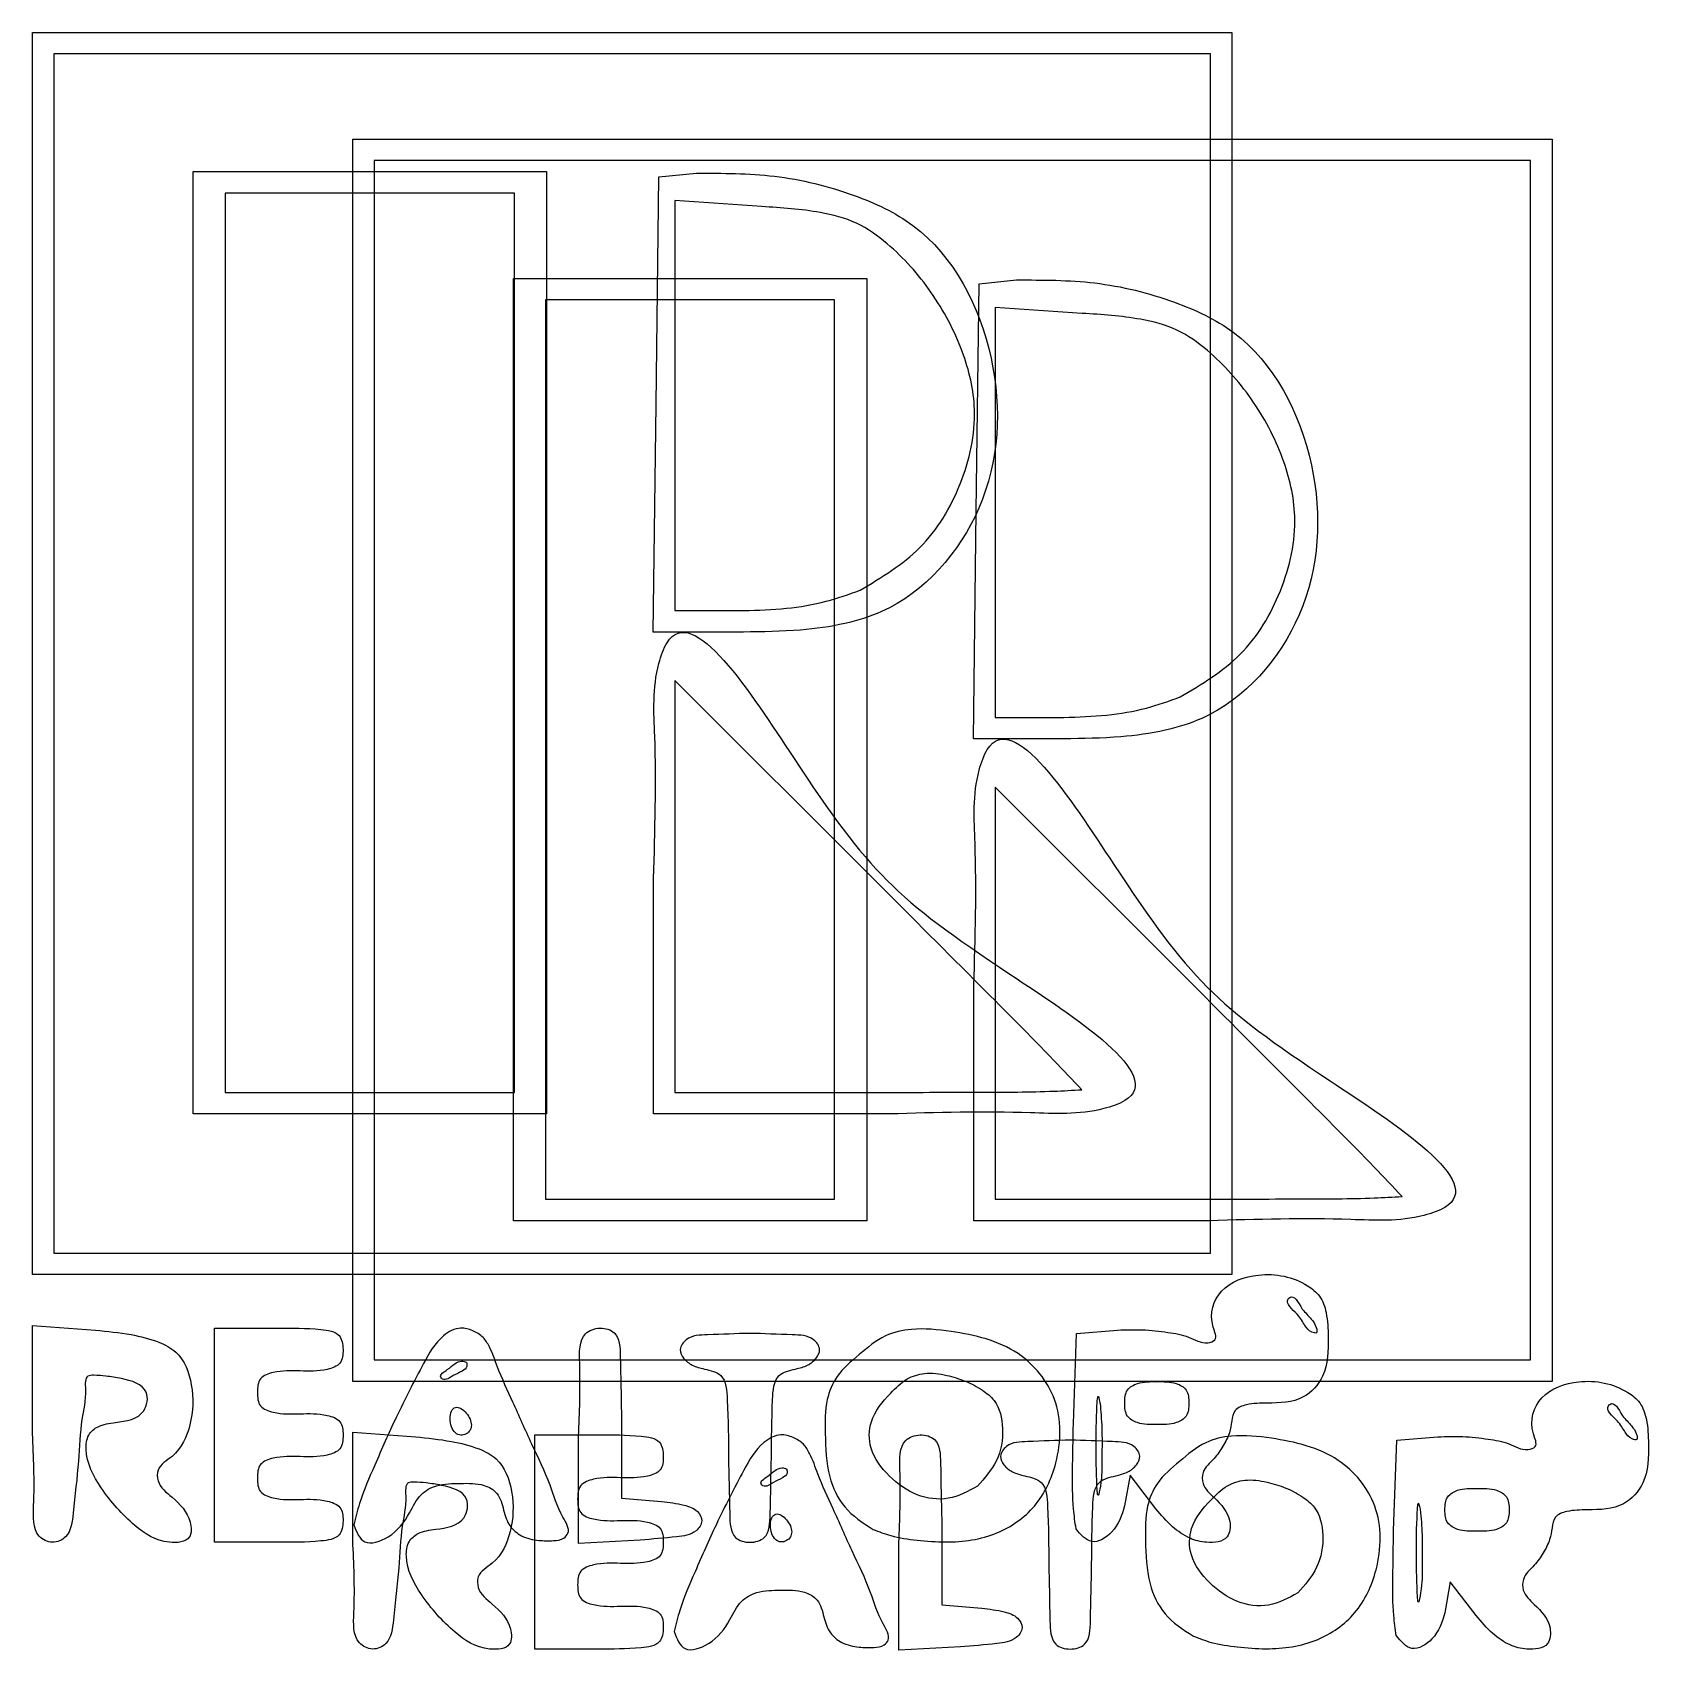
# Model space of a CAD drawing. Extents: x 0.12 to 3.45, y 0.56 to 2.39.
# Drawn here: x 2.902 to 3.405, y 1.881 to 2.385 of the extents above; entities that cross this region are included whole.
import ezdxf

# ---------------------------------------------------------------- set-up
doc = ezdxf.new("R2010")
doc.units = 0
doc.layers.get('0').update_dxf_attribs({"linetype": 'CONTINUOUS'})

msp = doc.modelspace()

# ---------------------------------------------------------------- linework, layer by layer
at = {"color": 7}
for p, q in [((2.901548, 2.19208), (2.901548, 2.385414)), ((2.901548, 2.385414), (3.088214, 2.385414)), ((3.088214, 2.385414), (3.274881, 2.385414)), ((3.274881, 2.385414), (3.274881, 2.19208)), ((3.088214, 2.378747), (2.908214, 2.378747)), ((2.908214, 2.378747), (2.908214, 2.19208)), ((3.268214, 2.378747), (3.088214, 2.378747)), ((3.268214, 2.19208), (3.268214, 2.378747)), ((3.001249, 2.158847), (3.001249, 2.35218)), ((3.001249, 2.35218), (3.187916, 2.35218)), ((3.187916, 2.35218), (3.374583, 2.35218)), ((3.374583, 2.35218), (3.374583, 2.158847)), ((3.187916, 2.345514), (3.007916, 2.345514)), ((3.007916, 2.345514), (3.007916, 2.158847)), ((3.367916, 2.345514), (3.187916, 2.345514)), ((3.367916, 2.158847), (3.367916, 2.345514)), ((2.951548, 2.195414), (2.951548, 2.34208)), ((2.951548, 2.34208), (3.006548, 2.34208)), ((3.006548, 2.34208), (3.061548, 2.34208)), ((3.061548, 2.34208), (3.061548, 2.195414)), ((3.095648, 2.26958), (3.096548, 2.340414)), ((3.096548, 2.340414), (3.108215, 2.341575)), ((3.006548, 2.335414), (2.961548, 2.335414)), ((2.961548, 2.335414), (2.961548, 2.195414)), ((3.051548, 2.335414), (3.006548, 2.335414)), ((3.051548, 2.195414), (3.051548, 2.335414)), ((3.128576, 2.33118), (3.101548, 2.333033)), ((3.101548, 2.333033), (3.101548, 2.269223)), ((3.051249, 2.16218), (3.051249, 2.308847)), ((3.051249, 2.308847), (3.106249, 2.308847)), ((3.106249, 2.308847), (3.161249, 2.308847)), ((3.161249, 2.308847), (3.161249, 2.16218)), ((3.19535, 2.236347), (3.19625, 2.30718)), ((3.19625, 2.30718), (3.207916, 2.308342)), ((3.106249, 2.30218), (3.061249, 2.30218)), ((3.061249, 2.30218), (3.061249, 2.16218)), ((3.151249, 2.30218), (3.106249, 2.30218)), ((3.151249, 2.16218), (3.151249, 2.30218)), ((3.228277, 2.297947), (3.201249, 2.2998)), ((3.201249, 2.2998), (3.201249, 2.23599)), ((3.094748, 2.198747), (3.095648, 2.26958)), ((3.095648, 2.26958), (3.095648, 2.26958)), ((3.101548, 2.269223), (3.101548, 2.205414)), ((3.19445, 2.165514), (3.19535, 2.236347)), ((3.19535, 2.236347), (3.19535, 2.236347)), ((3.201249, 2.23599), (3.201249, 2.17218)), ((3.159157, 2.21177), (3.159157, 2.21177)), ((3.101548, 2.205414), (3.122938, 2.205414)), ((3.122872, 2.198747), (3.094748, 2.198747)), ((2.951548, 2.048747), (2.951548, 2.195414)), ((2.951548, 2.195414), (2.951548, 2.195414)), ((2.961548, 2.195414), (2.961548, 2.055414)), ((3.051548, 2.055414), (3.051548, 2.195414)), ((3.051548, 2.195414), (3.051548, 2.195414)), ((3.061548, 2.195414), (3.061548, 2.048747)), ((2.901548, 1.998747), (2.901548, 2.19208)), ((2.901548, 2.19208), (2.901548, 2.19208)), ((2.908214, 2.19208), (2.908214, 2.005414)), ((3.268214, 2.005414), (3.268214, 2.19208)), ((3.268214, 2.19208), (3.268214, 2.19208)), ((3.274881, 2.19208), (3.274881, 1.998747)), ((3.164881, 2.120414), (3.101548, 2.183681)), ((3.101548, 2.183681), (3.101548, 2.119547)), ((3.258858, 2.178537), (3.258858, 2.178537)), ((3.201249, 2.17218), (3.22264, 2.17218)), ((3.222573, 2.165514), (3.19445, 2.165514)), ((3.001249, 1.965514), (3.001249, 2.158847)), ((3.001249, 2.158847), (3.001249, 2.158847)), ((3.007916, 2.158847), (3.007916, 1.97218)), ((3.051249, 2.015514), (3.051249, 2.16218)), ((3.051249, 2.16218), (3.051249, 2.16218)), ((3.061249, 2.16218), (3.061249, 2.02218)), ((3.151249, 2.02218), (3.151249, 2.16218)), ((3.151249, 2.16218), (3.151249, 2.16218)), ((3.161249, 2.16218), (3.161249, 2.015514)), ((3.367916, 1.97218), (3.367916, 2.158847)), ((3.367916, 2.158847), (3.367916, 2.158847)), ((3.374583, 2.158847), (3.374583, 1.965514)), ((3.264583, 2.08718), (3.201249, 2.150448)), ((3.201249, 2.150448), (3.201249, 2.086314)), ((3.094881, 2.048747), (3.094881, 2.12208)), ((3.094881, 2.12208), (3.094881, 2.12208)), ((3.101548, 2.119547), (3.101548, 2.055414)), ((3.194583, 2.015514), (3.194583, 2.088847)), ((3.194583, 2.088847), (3.194583, 2.088847)), ((3.201249, 2.086314), (3.201249, 2.02218)), ((2.961548, 2.055414), (3.006548, 2.055414)), ((3.006548, 2.055414), (3.051548, 2.055414)), ((3.101548, 2.055414), (3.164881, 2.055414)), ((3.228214, 2.05628), (3.228214, 2.05628)), ((3.006548, 2.048747), (2.951548, 2.048747)), ((3.061548, 2.048747), (3.006548, 2.048747)), ((3.168214, 2.048747), (3.094881, 2.048747)), ((3.061249, 2.02218), (3.106249, 2.02218)), ((3.106249, 2.02218), (3.151249, 2.02218)), ((3.201249, 2.02218), (3.264583, 2.02218)), ((3.327916, 2.023047), (3.327916, 2.023047)), ((3.106249, 2.015514), (3.051249, 2.015514)), ((3.161249, 2.015514), (3.106249, 2.015514)), ((3.267916, 2.015514), (3.194583, 2.015514)), ((2.908214, 2.005414), (3.088214, 2.005414)), ((3.088214, 2.005414), (3.268214, 2.005414)), ((3.088214, 1.998747), (2.901548, 1.998747)), ((3.274881, 1.998747), (3.088214, 1.998747)), ((3.29681, 1.987993), (3.29681, 1.987993)), ((2.901548, 1.949148), (2.901548, 1.982882)), ((2.901548, 1.982882), (2.921135, 1.981465)), ((2.958215, 1.948747), (2.958215, 1.98208)), ((2.958215, 1.98208), (2.978215, 1.98208)), ((3.226547, 1.980414), (3.239353, 1.981467)), ((3.22557, 1.952359), (3.226547, 1.980414)), ((3.007916, 1.97218), (3.187916, 1.97218)), ((3.036636, 1.971437), (3.036636, 1.971437)), ((3.187916, 1.97218), (3.367916, 1.97218)), ((3.187916, 1.965514), (3.001249, 1.965514)), ((3.374583, 1.965514), (3.187916, 1.965514)), ((3.233976, 1.957914), (3.233976, 1.957914)), ((3.261548, 1.958747), (3.261548, 1.958747)), ((3.038214, 1.951884), (3.038214, 1.951884)), ((3.084881, 1.955615), (3.084881, 1.929149)), ((3.396512, 1.95476), (3.396512, 1.95476)), ((2.901548, 1.949149), (2.901548, 1.949148)), ((2.958215, 1.915414), (2.958215, 1.948747)), ((2.958215, 1.948747), (2.958215, 1.948747)), ((3.001249, 1.915914), (3.001249, 1.949648)), ((3.001249, 1.949648), (3.020837, 1.948231)), ((3.057916, 1.915514), (3.057916, 1.948847)), ((3.057916, 1.948847), (3.077916, 1.948847)), ((3.071548, 1.94858), (3.071548, 1.948581)), ((3.071548, 1.915081), (3.071548, 1.94858)), ((3.325272, 1.919126), (3.326249, 1.94718)), ((3.326249, 1.94718), (3.339055, 1.948233)), ((3.118214, 1.941848), (3.118214, 1.941848)), ((3.136338, 1.938203), (3.136338, 1.938203)), ((3.243214, 1.936318), (3.241522, 1.92674)), ((3.251213, 1.925866), (3.243214, 1.936318)), ((3.195728, 1.932914), (3.195728, 1.932914)), ((3.084881, 1.929149), (3.097381, 1.928115)), ((3.361249, 1.925514), (3.361249, 1.925514)), ((3.001548, 1.920885), (3.001548, 1.920885)), ((3.184583, 1.922381), (3.184583, 1.895916)), ((3.333678, 1.92468), (3.333678, 1.92468)), ((2.978215, 1.915414), (2.958215, 1.915414)), ((3.001249, 1.915914), (3.001249, 1.915914)), ((3.057916, 1.88218), (3.057916, 1.915514)), ((3.057916, 1.915514), (3.057916, 1.915514)), ((3.090714, 1.916081), (3.071548, 1.915081)), ((3.137916, 1.91865), (3.137916, 1.91865)), ((3.163214, 1.91944), (3.163214, 1.91944)), ((3.171249, 1.881847), (3.171249, 1.915347)), ((3.171249, 1.915347), (3.171249, 1.915347)), ((3.226394, 1.919613), (3.226394, 1.919613)), ((3.217916, 1.908615), (3.217916, 1.908615)), ((3.342916, 1.903084), (3.341224, 1.893506)), ((3.350915, 1.892632), (3.342916, 1.903084)), ((3.184583, 1.895916), (3.197083, 1.894881)), ((3.29543, 1.89968), (3.29543, 1.89968)), ((3.101249, 1.887652), (3.101249, 1.887652)), ((3.262916, 1.886206), (3.262916, 1.886206)), ((3.326095, 1.886379), (3.326095, 1.886379)), ((3.077916, 1.88218), (3.057916, 1.88218)), ((3.190416, 1.882847), (3.171249, 1.881847))]:
    msp.add_line(p, q, dxfattribs=at)
for points, knots in [([(3.108215, 2.341575), (3.11635, 2.341584), (3.133026, 2.341603), (3.155959, 2.335924), (3.184943, 2.322536), (3.204293, 2.284843), (3.20162, 2.236596), (3.176379, 2.207797), (3.15386, 2.200937), (3.139386, 2.19895), (3.128801, 2.19882), (3.122872, 2.198747)], [0, 0, 0, 0, 0.024319, 0.049851, 0.070401, 0.11834, 0.165141, 0.20939, 0.221352, 0.235307, 0.253084, 0.253084, 0.253084, 0.253084]), ([(3.159157, 2.21177), (3.165799, 2.215736), (3.179238, 2.22376), (3.191517, 2.244465), (3.196445, 2.266345), (3.191468, 2.287185), (3.18201, 2.304842), (3.170244, 2.318089), (3.158293, 2.326695), (3.144662, 2.330173), (3.134662, 2.330799), (3.128576, 2.33118)], [0, 0, 0, 0, 0.022881, 0.046294, 0.069954, 0.088321, 0.109243, 0.12955, 0.141027, 0.152798, 0.171099, 0.171099, 0.171099, 0.171099]), ([(3.207916, 2.308342), (3.216051, 2.308351), (3.232727, 2.30837), (3.255661, 2.302691), (3.284645, 2.289303), (3.303994, 2.25161), (3.301321, 2.203363), (3.276081, 2.174564), (3.253561, 2.167703), (3.239087, 2.165716), (3.228503, 2.165587), (3.222573, 2.165514)], [0, 0, 0, 0, 0.024319, 0.049851, 0.070401, 0.11834, 0.165141, 0.20939, 0.221352, 0.235307, 0.253084, 0.253084, 0.253084, 0.253084]), ([(3.258858, 2.178537), (3.265501, 2.182503), (3.27894, 2.190527), (3.291218, 2.211232), (3.296146, 2.233112), (3.291169, 2.253951), (3.281711, 2.271608), (3.269946, 2.284855), (3.257995, 2.293462), (3.244364, 2.29694), (3.234363, 2.297566), (3.228277, 2.297947)], [0, 0, 0, 0, 0.022881, 0.046294, 0.069954, 0.088321, 0.109243, 0.12955, 0.141027, 0.152798, 0.171099, 0.171099, 0.171099, 0.171099]), ([(3.094881, 2.12208), (3.095319, 2.136896), (3.095983, 2.15933), (3.094318, 2.183504), (3.104722, 2.212091), (3.157755, 2.128171), (3.174326, 2.11175), (3.258322, 2.058282), (3.229463, 2.048253), (3.20537, 2.049792), (3.182959, 2.049162), (3.168214, 2.048747)], [0, 0, 0, 0, 0.044224, 0.066965, 0.073853, 0.127017, 0.222337, 0.275502, 0.282488, 0.305351, 0.349329, 0.349329, 0.349329, 0.349329]), ([(3.122938, 2.205414), (3.127393, 2.205564), (3.136013, 2.205854), (3.148247, 2.20786), (3.155665, 2.210518), (3.159157, 2.21177)], [0, 0, 0, 0, 0.01337, 0.025867, 0.036976, 0.036976, 0.036976, 0.036976]), ([(3.22264, 2.17218), (3.227095, 2.17233), (3.235714, 2.172621), (3.247948, 2.174626), (3.255367, 2.177285), (3.258858, 2.178537)], [0, 0, 0, 0, 0.01337, 0.025867, 0.036976, 0.036976, 0.036976, 0.036976]), ([(3.194583, 2.088847), (3.195021, 2.103663), (3.195684, 2.126097), (3.194019, 2.150271), (3.204424, 2.178858), (3.257456, 2.094938), (3.274027, 2.078517), (3.358023, 2.025049), (3.329165, 2.01502), (3.305071, 2.016559), (3.282661, 2.015929), (3.267916, 2.015514)], [0, 0, 0, 0, 0.044224, 0.066965, 0.073853, 0.127017, 0.222337, 0.275502, 0.282488, 0.305351, 0.349329, 0.349329, 0.349329, 0.349329]), ([(3.228214, 2.05628), (3.225329, 2.059323), (3.215016, 2.070198), (3.193757, 2.091434), (3.17551, 2.109747), (3.164881, 2.120414)], [0, 0, 0, 0, 0.01258, 0.044962, 0.090137, 0.090137, 0.090137, 0.090137]), ([(3.327916, 2.023047), (3.325031, 2.026089), (3.314718, 2.036965), (3.293458, 2.058201), (3.275211, 2.076514), (3.264583, 2.08718)], [0, 0, 0, 0, 0.01258, 0.044961, 0.090137, 0.090137, 0.090137, 0.090137]), ([(3.164881, 2.055414), (3.175514, 2.055464), (3.193731, 2.055551), (3.214855, 2.055539), (3.225322, 2.05612), (3.228214, 2.05628)], [0, 0, 0, 0, 0.031901, 0.054657, 0.063347, 0.063347, 0.063347, 0.063347]), ([(3.264583, 2.02218), (3.275215, 2.022231), (3.293432, 2.022318), (3.314557, 2.022306), (3.325023, 2.022886), (3.327916, 2.023047)], [0, 0, 0, 0, 0.031901, 0.054657, 0.063347, 0.063347, 0.063347, 0.063347]), ([(3.239353, 1.981467), (3.241932, 1.98156), (3.247174, 1.981748), (3.25456, 1.980887), (3.261481, 1.979761), (3.265869, 1.976875), (3.27076, 1.978408), (3.267346, 1.985362), (3.270571, 1.995198), (3.284256, 2.000082), (3.295638, 1.99772), (3.302698, 1.992194), (3.304696, 1.98621), (3.304977, 1.977806), (3.304852, 1.96779), (3.296958, 1.958905), (3.287386, 1.958749), (3.280392, 1.958705), (3.2755, 1.956991), (3.27485, 1.953013), (3.274256, 1.949205), (3.272192, 1.945243), (3.269409, 1.941177), (3.265579, 1.938092), (3.265625, 1.932746), (3.270274, 1.928589), (3.274841, 1.923752), (3.274175, 1.91568), (3.267218, 1.91503), (3.261435, 1.916502), (3.25592, 1.920326), (3.252864, 1.923924), (3.251213, 1.925866)], [0, 0, 0, 0, 0.007725, 0.015706, 0.022316, 0.028545, 0.030888, 0.034893, 0.046358, 0.058901, 0.074499, 0.079442, 0.085, 0.092624, 0.104938, 0.113741, 0.125169, 0.131624, 0.135554, 0.13898, 0.142699, 0.147335, 0.15207, 0.157661, 0.161011, 0.166602, 0.175477, 0.180335, 0.186959, 0.192275, 0.198796, 0.206451, 0.206451, 0.206451, 0.206451]), ([(3.29681, 1.987993), (3.295541, 1.990283), (3.294127, 1.992835), (3.291174, 1.989902), (3.295576, 1.98664), (3.297348, 1.983234), (3.299015, 1.980985), (3.301649, 1.980228), (3.301133, 1.983051), (3.299464, 1.985111), (3.297781, 1.986939), (3.29681, 1.987993)], [0, 0, 0, 0, 0.005302, 0.005909, 0.011395, 0.015649, 0.018637, 0.02006, 0.021651, 0.024731, 0.028925, 0.028925, 0.028925, 0.028925]), ([(2.921135, 1.981465), (2.924851, 1.981088), (2.931537, 1.980408), (2.940015, 1.978316), (2.948128, 1.974233), (2.951874, 1.963988), (2.951396, 1.952291), (2.947139, 1.942747), (2.940182, 1.939174), (2.940359, 1.933118), (2.945899, 1.928854), (2.950856, 1.9239), (2.951261, 1.915587), (2.941431, 1.9147), (2.932141, 1.92104), (2.923022, 1.931159), (2.91768, 1.941347), (2.918468, 1.948845), (2.922322, 1.9521), (2.928533, 1.95279), (2.936618, 1.954033), (2.938242, 1.964056), (2.930313, 1.966306), (2.924735, 1.967114), (2.921392, 1.96744), (2.917722, 1.96733), (2.918396, 1.960515), (2.916452, 1.95292), (2.91594, 1.939341), (2.914478, 1.927794), (2.913468, 1.917335), (2.907689, 1.914657), (2.901382, 1.917957), (2.90237, 1.931809), (2.901886, 1.94201), (2.901548, 1.949149)], [0, 0, 0, 0, 0.01118, 0.020121, 0.026226, 0.037538, 0.049946, 0.061261, 0.067361, 0.070681, 0.07744, 0.08701, 0.091707, 0.098096, 0.110053, 0.125747, 0.138638, 0.143129, 0.14702, 0.152586, 0.162142, 0.167934, 0.176769, 0.181674, 0.185418, 0.187256, 0.191333, 0.200868, 0.213815, 0.230134, 0.237859, 0.242306, 0.246841, 0.256432, 0.278797, 0.278797, 0.278797, 0.278797]), ([(2.978215, 1.98208), (2.982378, 1.982101), (2.988446, 1.98213), (2.997518, 1.980925), (2.998443, 1.975487), (2.997887, 1.970668), (2.991823, 1.968542), (2.984878, 1.968747), (2.97795, 1.968951), (2.971858, 1.966828), (2.971395, 1.96208), (2.971858, 1.957333), (2.977949, 1.95521), (2.984881, 1.955414), (2.991813, 1.955618), (2.997905, 1.953494), (2.998368, 1.948747), (2.997905, 1.944), (2.991813, 1.941876), (2.984881, 1.94208), (2.977949, 1.942284), (2.971858, 1.940161), (2.971395, 1.935414), (2.971858, 1.930666), (2.97795, 1.928543), (2.984878, 1.928747), (2.991823, 1.928952), (2.997887, 1.926826), (2.998443, 1.922007), (2.997518, 1.916569), (2.988446, 1.915364), (2.982378, 1.915393), (2.978215, 1.915414)], [0, 0, 0, 0, 0.013093, 0.019079, 0.023612, 0.027925, 0.032342, 0.040751, 0.049161, 0.053578, 0.05789, 0.062202, 0.066619, 0.075028, 0.083438, 0.087855, 0.092167, 0.096479, 0.100896, 0.109306, 0.117715, 0.122132, 0.126444, 0.130757, 0.135174, 0.143583, 0.151993, 0.156409, 0.160722, 0.165255, 0.171241, 0.184334, 0.184334, 0.184334, 0.184334]), ([(3.001548, 1.920885), (3.002109, 1.92309), (3.003732, 1.929459), (3.008534, 1.940459), (3.014956, 1.955137), (3.021911, 1.968624), (3.02766, 1.979114), (3.03414, 1.982665), (3.038673, 1.981449), (3.041956, 1.979473), (3.044418, 1.975318), (3.046767, 1.968322), (3.051491, 1.958312), (3.056803, 1.946105), (3.062702, 1.934119), (3.065169, 1.92513), (3.069255, 1.919131), (3.066715, 1.916156), (3.063277, 1.915858), (3.058851, 1.915889), (3.053883, 1.916932), (3.049685, 1.920436), (3.048095, 1.925454), (3.046924, 1.930843), (3.041301, 1.933924), (3.03475, 1.933695), (3.027876, 1.93374), (3.021764, 1.930398), (3.018566, 1.923408), (3.013967, 1.917106), (3.004365, 1.913718), (3.002434, 1.91863), (3.001548, 1.920885)], [0, 0, 0, 0, 0.006818, 0.019695, 0.035901, 0.054851, 0.065431, 0.071271, 0.075119, 0.078954, 0.082487, 0.089275, 0.101152, 0.11555, 0.129513, 0.140257, 0.145481, 0.147423, 0.150764, 0.155316, 0.160915, 0.165576, 0.170894, 0.176521, 0.181221, 0.188589, 0.196054, 0.201601, 0.208322, 0.218318, 0.225766, 0.232091, 0.232091, 0.232091, 0.232091]), ([(3.071548, 1.948581), (3.071835, 1.955702), (3.072241, 1.965774), (3.071521, 1.980178), (3.078135, 1.982649), (3.084348, 1.980788), (3.084598, 1.969188), (3.084765, 1.961201), (3.084881, 1.955615)], [0, 0, 0, 0, 0.022589, 0.031948, 0.036766, 0.041446, 0.049031, 0.066671, 0.066671, 0.066671, 0.066671]), ([(3.163214, 1.91944), (3.160008, 1.921509), (3.153824, 1.925499), (3.148664, 1.936685), (3.148318, 1.948279), (3.148132, 1.959027), (3.151857, 1.96799), (3.159035, 1.973856), (3.166196, 1.980104), (3.176528, 1.982337), (3.190644, 1.980889), (3.208378, 1.976854), (3.222111, 1.960123), (3.221672, 1.941337), (3.21461, 1.926063), (3.201634, 1.916933), (3.188224, 1.915085), (3.177147, 1.915985), (3.169454, 1.917029), (3.165047, 1.918732), (3.163214, 1.91944)], [0, 0, 0, 0, 0.011242, 0.021678, 0.035276, 0.04591, 0.053638, 0.063363, 0.073351, 0.081686, 0.094087, 0.116, 0.134203, 0.15399, 0.168978, 0.183315, 0.199489, 0.208473, 0.216732, 0.22261, 0.22261, 0.22261, 0.22261]), ([(3.118214, 1.941848), (3.118176, 1.947535), (3.11812, 1.955679), (3.117407, 1.967803), (3.111118, 1.969235), (3.106998, 1.970261), (3.104198, 1.972385), (3.102604, 1.97566), (3.105644, 1.979885), (3.114026, 1.979972), (3.124881, 1.980705), (3.135736, 1.979972), (3.144119, 1.979886), (3.147158, 1.97566), (3.145565, 1.972385), (3.142764, 1.970261), (3.138644, 1.969235), (3.132356, 1.967803), (3.131635, 1.95568), (3.131617, 1.941952), (3.131269, 1.928317), (3.131, 1.91667), (3.124881, 1.914934), (3.118764, 1.91667), (3.118486, 1.928316), (3.118326, 1.93628), (3.118214, 1.941848)], [0, 0, 0, 0, 0.017967, 0.02573, 0.031208, 0.035179, 0.038644, 0.0415, 0.045052, 0.051873, 0.065069, 0.078265, 0.085086, 0.088638, 0.091494, 0.094959, 0.09893, 0.104408, 0.112171, 0.130138, 0.147757, 0.155334, 0.160014, 0.164694, 0.172272, 0.18989, 0.18989, 0.18989, 0.18989]), ([(3.036636, 1.971437), (3.036138, 1.971621), (3.0349, 1.97208), (3.032619, 1.970908), (3.031021, 1.969213), (3.027863, 1.967437), (3.029951, 1.965432), (3.032524, 1.967535), (3.03491, 1.968351), (3.03702, 1.96984), (3.036741, 1.971001), (3.036636, 1.971437)], [0, 0, 0, 0, 0.001549, 0.003847, 0.006807, 0.009908, 0.010712, 0.014196, 0.017287, 0.019384, 0.020642, 0.020642, 0.020642, 0.020642]), ([(3.195728, 1.932914), (3.197956, 1.935424), (3.202473, 1.940516), (3.204201, 1.95043), (3.202317, 1.958843), (3.197014, 1.963111), (3.192016, 1.965733), (3.185926, 1.96759), (3.179646, 1.968481), (3.173211, 1.966467), (3.167716, 1.960937), (3.16191, 1.954165), (3.161787, 1.943623), (3.168054, 1.93566), (3.176342, 1.929533), (3.186949, 1.928073), (3.192789, 1.931293), (3.195728, 1.932914)], [0, 0, 0, 0, 0.009886, 0.020051, 0.029138, 0.033951, 0.039938, 0.046044, 0.052999, 0.058634, 0.065492, 0.076163, 0.084364, 0.094785, 0.105198, 0.114923, 0.12478, 0.12478, 0.12478, 0.12478]), ([(3.339055, 1.948233), (3.341633, 1.948326), (3.346875, 1.948515), (3.354261, 1.947653), (3.361183, 1.946527), (3.36557, 1.943641), (3.370462, 1.945174), (3.367047, 1.952128), (3.370273, 1.961964), (3.383958, 1.966848), (3.39534, 1.964486), (3.402399, 1.95896), (3.404398, 1.952977), (3.404678, 1.944572), (3.404554, 1.934556), (3.39666, 1.925671), (3.387088, 1.925515), (3.380094, 1.925471), (3.375201, 1.923757), (3.374551, 1.919779), (3.373957, 1.915971), (3.371894, 1.912009), (3.36911, 1.907943), (3.365281, 1.904858), (3.365327, 1.899512), (3.369975, 1.895355), (3.374543, 1.890518), (3.373876, 1.882446), (3.366919, 1.881796), (3.361136, 1.883268), (3.355621, 1.887092), (3.352565, 1.89069), (3.350915, 1.892632)], [0, 0, 0, 0, 0.007725, 0.015706, 0.022316, 0.028545, 0.030888, 0.034893, 0.046358, 0.058901, 0.074499, 0.079442, 0.085, 0.092624, 0.104938, 0.113741, 0.125169, 0.131624, 0.135554, 0.13898, 0.142699, 0.147335, 0.15207, 0.157661, 0.161011, 0.166602, 0.175477, 0.180335, 0.186959, 0.192275, 0.198796, 0.206451, 0.206451, 0.206451, 0.206451]), ([(3.233976, 1.957914), (3.233735, 1.95927), (3.233124, 1.962704), (3.232646, 1.952261), (3.232675, 1.945392), (3.232672, 1.938629), (3.233091, 1.92805), (3.234525, 1.935544), (3.234391, 1.940849), (3.234608, 1.94968), (3.234179, 1.955274), (3.233976, 1.957914)], [0, 0, 0, 0, 0.002945, 0.00746, 0.018341, 0.029222, 0.033738, 0.036683, 0.044706, 0.053688, 0.061711, 0.061711, 0.061711, 0.061711]), ([(3.261548, 1.958747), (3.261484, 1.960218), (3.261363, 1.963011), (3.256839, 1.965543), (3.251552, 1.965334), (3.246245, 1.965543), (3.241759, 1.963011), (3.241437, 1.958747), (3.241759, 1.954483), (3.246245, 1.951951), (3.251552, 1.952161), (3.256839, 1.951951), (3.261363, 1.954483), (3.261484, 1.957277), (3.261548, 1.958747)], [0, 0, 0, 0, 0.004124, 0.007834, 0.013911, 0.019987, 0.023697, 0.027821, 0.031946, 0.035655, 0.041732, 0.047809, 0.051518, 0.055643, 0.055643, 0.055643, 0.055643]), ([(3.038214, 1.951884), (3.038105, 1.95252), (3.037868, 1.953894), (3.036591, 1.955664), (3.035172, 1.957111), (3.03313, 1.957748), (3.031669, 1.956102), (3.031443, 1.953843), (3.031813, 1.951432), (3.032938, 1.94939), (3.034846, 1.948526), (3.036592, 1.949051), (3.037929, 1.950217), (3.038119, 1.951328), (3.038214, 1.951884)], [0, 0, 0, 0, 0.001917, 0.004135, 0.006365, 0.008076, 0.00972, 0.0121, 0.014757, 0.016975, 0.018799, 0.020532, 0.022176, 0.023821, 0.023821, 0.023821, 0.023821]), ([(3.396512, 1.95476), (3.395242, 1.95705), (3.393828, 1.959601), (3.390876, 1.956668), (3.395277, 1.953407), (3.39705, 1.950001), (3.398717, 1.947752), (3.40135, 1.946994), (3.400835, 1.949818), (3.399165, 1.951877), (3.397482, 1.953706), (3.396512, 1.95476)], [0, 0, 0, 0, 0.005302, 0.005909, 0.011395, 0.015648, 0.018637, 0.02006, 0.021651, 0.024731, 0.028925, 0.028925, 0.028925, 0.028925]), ([(3.226394, 1.919613), (3.226101, 1.921679), (3.225259, 1.927633), (3.225302, 1.938597), (3.225475, 1.947438), (3.22557, 1.952359)], [0, 0, 0, 0, 0.006256, 0.018024, 0.0328, 0.0328, 0.0328, 0.0328]), ([(3.020837, 1.948231), (3.024552, 1.947854), (3.031238, 1.947174), (3.039717, 1.945082), (3.04783, 1.940999), (3.051576, 1.930754), (3.051097, 1.919057), (3.04684, 1.909513), (3.039884, 1.90594), (3.040061, 1.899884), (3.045601, 1.895621), (3.050558, 1.890666), (3.050962, 1.882353), (3.041133, 1.881466), (3.031843, 1.887807), (3.022724, 1.897925), (3.017382, 1.908113), (3.01817, 1.915612), (3.022023, 1.918866), (3.028234, 1.919556), (3.036319, 1.9208), (3.037943, 1.930822), (3.030014, 1.933072), (3.024436, 1.93388), (3.021093, 1.934206), (3.017423, 1.934095), (3.018098, 1.927281), (3.016154, 1.919685), (3.015642, 1.906107), (3.014179, 1.89456), (3.01317, 1.8841), (3.00739, 1.881422), (3.001084, 1.884723), (3.002072, 1.898575), (3.001588, 1.908775), (3.001249, 1.915914)], [0, 0, 0, 0, 0.01118, 0.020121, 0.026225, 0.037538, 0.049946, 0.061261, 0.067361, 0.070681, 0.07744, 0.08701, 0.091707, 0.098096, 0.110053, 0.125747, 0.138638, 0.143129, 0.14702, 0.152586, 0.162142, 0.167934, 0.176769, 0.181674, 0.185418, 0.187256, 0.191334, 0.200869, 0.213815, 0.230134, 0.237859, 0.242306, 0.246841, 0.256432, 0.278797, 0.278797, 0.278797, 0.278797]), ([(3.077916, 1.948847), (3.08208, 1.948867), (3.088148, 1.948897), (3.09722, 1.947691), (3.098145, 1.942254), (3.097588, 1.937435), (3.091524, 1.935309), (3.084579, 1.935514), (3.077651, 1.935717), (3.071559, 1.933594), (3.071096, 1.928847), (3.071559, 1.9241), (3.077651, 1.921976), (3.084583, 1.92218), (3.091514, 1.922384), (3.097606, 1.920261), (3.098069, 1.915514), (3.097606, 1.910766), (3.091514, 1.908643), (3.084583, 1.908847), (3.077651, 1.909051), (3.071559, 1.906927), (3.071096, 1.90218), (3.071559, 1.897433), (3.077651, 1.89531), (3.084579, 1.895513), (3.091524, 1.895718), (3.097588, 1.893592), (3.098145, 1.888773), (3.09722, 1.883336), (3.088148, 1.88213), (3.08208, 1.88216), (3.077916, 1.88218)], [0, 0, 0, 0, 0.013093, 0.019079, 0.023613, 0.027925, 0.032342, 0.040751, 0.049161, 0.053578, 0.05789, 0.062202, 0.066619, 0.075028, 0.083438, 0.087855, 0.092167, 0.096479, 0.100896, 0.109306, 0.117715, 0.122132, 0.126444, 0.130757, 0.135173, 0.143583, 0.151992, 0.156409, 0.160722, 0.165255, 0.171241, 0.184334, 0.184334, 0.184334, 0.184334]), ([(3.101249, 1.887652), (3.101811, 1.889856), (3.103433, 1.896225), (3.108235, 1.907226), (3.114658, 1.921903), (3.121612, 1.93539), (3.127362, 1.945881), (3.133841, 1.949432), (3.138374, 1.948215), (3.141657, 1.946239), (3.14412, 1.942085), (3.146469, 1.935089), (3.151193, 1.925079), (3.156504, 1.912871), (3.162404, 1.900886), (3.164871, 1.891896), (3.168957, 1.885897), (3.166417, 1.882922), (3.162978, 1.882625), (3.158552, 1.882656), (3.153585, 1.883699), (3.149387, 1.887203), (3.147796, 1.89222), (3.146625, 1.897609), (3.141003, 1.900691), (3.134451, 1.900462), (3.127578, 1.900506), (3.121466, 1.897165), (3.118268, 1.890175), (3.113669, 1.883872), (3.104066, 1.880485), (3.102136, 1.885396), (3.101249, 1.887652)], [0, 0, 0, 0, 0.006818, 0.019695, 0.035901, 0.054851, 0.065431, 0.071271, 0.075119, 0.078954, 0.082487, 0.089275, 0.101152, 0.11555, 0.129513, 0.140257, 0.145481, 0.147423, 0.150764, 0.155316, 0.160915, 0.165576, 0.170894, 0.176521, 0.181221, 0.188589, 0.196054, 0.201601, 0.208321, 0.218318, 0.225766, 0.232091, 0.232091, 0.232091, 0.232091]), ([(3.171249, 1.915347), (3.171536, 1.922469), (3.171942, 1.932541), (3.171222, 1.946944), (3.177836, 1.949415), (3.18405, 1.947555), (3.184299, 1.935955), (3.184466, 1.927967), (3.184583, 1.922381)], [0, 0, 0, 0, 0.022589, 0.031948, 0.036766, 0.041446, 0.049031, 0.066671, 0.066671, 0.066671, 0.066671]), ([(3.217916, 1.908615), (3.217877, 1.914302), (3.217821, 1.922445), (3.217109, 1.93457), (3.21082, 1.936002), (3.2067, 1.937027), (3.203899, 1.939152), (3.202306, 1.942427), (3.205345, 1.946652), (3.213728, 1.946738), (3.224583, 1.947472), (3.235437, 1.946738), (3.24382, 1.946652), (3.246859, 1.942427), (3.245266, 1.939152), (3.242465, 1.937027), (3.238346, 1.936002), (3.232058, 1.93457), (3.231336, 1.922446), (3.231319, 1.908718), (3.230971, 1.895083), (3.230701, 1.883437), (3.224583, 1.8817), (3.218465, 1.883437), (3.218187, 1.895083), (3.218028, 1.903046), (3.217916, 1.908615)], [0, 0, 0, 0, 0.017967, 0.02573, 0.031208, 0.035179, 0.038644, 0.0415, 0.045052, 0.051873, 0.065069, 0.078265, 0.085086, 0.088638, 0.091494, 0.094959, 0.098929, 0.104407, 0.112171, 0.130138, 0.147756, 0.155334, 0.160014, 0.164694, 0.172271, 0.18989, 0.18989, 0.18989, 0.18989]), ([(3.262916, 1.886206), (3.259709, 1.888276), (3.253526, 1.892266), (3.248366, 1.903452), (3.24802, 1.915045), (3.247834, 1.925794), (3.251559, 1.934757), (3.258736, 1.940622), (3.265897, 1.94687), (3.276229, 1.949104), (3.290346, 1.947655), (3.308079, 1.943621), (3.321812, 1.92689), (3.321374, 1.908104), (3.314312, 1.89283), (3.301336, 1.883699), (3.287925, 1.881851), (3.276848, 1.882752), (3.269156, 1.883796), (3.264748, 1.885498), (3.262916, 1.886206)], [0, 0, 0, 0, 0.011242, 0.021678, 0.035276, 0.04591, 0.053638, 0.063363, 0.073351, 0.081686, 0.094087, 0.115999, 0.134203, 0.15399, 0.168978, 0.183315, 0.199489, 0.208473, 0.216732, 0.22261, 0.22261, 0.22261, 0.22261]), ([(3.136338, 1.938203), (3.135839, 1.938388), (3.134602, 1.938846), (3.13232, 1.937674), (3.130722, 1.93598), (3.127564, 1.934203), (3.129652, 1.932198), (3.132225, 1.934302), (3.134611, 1.935117), (3.136722, 1.936607), (3.136442, 1.937768), (3.136338, 1.938203)], [0, 0, 0, 0, 0.001549, 0.003847, 0.006807, 0.009908, 0.010712, 0.014196, 0.017287, 0.019384, 0.020641, 0.020641, 0.020641, 0.020641]), ([(3.29543, 1.89968), (3.297657, 1.902191), (3.302175, 1.907283), (3.303902, 1.917197), (3.302019, 1.92561), (3.296715, 1.929877), (3.291717, 1.9325), (3.285628, 1.934357), (3.279348, 1.935247), (3.272912, 1.933233), (3.267417, 1.927703), (3.261611, 1.920932), (3.261488, 1.910389), (3.267756, 1.902427), (3.276044, 1.8963), (3.28665, 1.89484), (3.29249, 1.89806), (3.29543, 1.89968)], [0, 0, 0, 0, 0.009886, 0.020051, 0.029138, 0.033951, 0.039938, 0.046044, 0.052999, 0.058634, 0.065492, 0.076163, 0.084364, 0.094785, 0.105198, 0.114923, 0.12478, 0.12478, 0.12478, 0.12478]), ([(3.361249, 1.925514), (3.361185, 1.926984), (3.361064, 1.929778), (3.35654, 1.93231), (3.351253, 1.9321), (3.345946, 1.93231), (3.341461, 1.929778), (3.341138, 1.925514), (3.341461, 1.92125), (3.345946, 1.918718), (3.351253, 1.918927), (3.35654, 1.918718), (3.361064, 1.92125), (3.361185, 1.924043), (3.361249, 1.925514)], [0, 0, 0, 0, 0.004124, 0.007834, 0.013911, 0.019987, 0.023697, 0.027821, 0.031946, 0.035655, 0.041732, 0.047809, 0.051518, 0.055643, 0.055643, 0.055643, 0.055643]), ([(3.097381, 1.928115), (3.099714, 1.927842), (3.103564, 1.927392), (3.108434, 1.925751), (3.110575, 1.921947), (3.10763, 1.917788), (3.100271, 1.916888), (3.094456, 1.916397), (3.090714, 1.916081)], [0, 0, 0, 0, 0.007077, 0.01168, 0.014894, 0.018427, 0.024751, 0.036156, 0.036156, 0.036156, 0.036156]), ([(3.241522, 1.92674), (3.240628, 1.923834), (3.239063, 1.918746), (3.231042, 1.913946), (3.227899, 1.917779), (3.226394, 1.919613)], [0, 0, 0, 0, 0.009129, 0.015984, 0.022278, 0.022278, 0.022278, 0.022278]), ([(3.333678, 1.92468), (3.333436, 1.926036), (3.332826, 1.929471), (3.332347, 1.919028), (3.332377, 1.912159), (3.332373, 1.905395), (3.332793, 1.894817), (3.334226, 1.902311), (3.334092, 1.907615), (3.33431, 1.916446), (3.33388, 1.922041), (3.333678, 1.92468)], [0, 0, 0, 0, 0.002945, 0.00746, 0.018341, 0.029222, 0.033738, 0.036683, 0.044706, 0.053688, 0.061711, 0.061711, 0.061711, 0.061711]), ([(3.137916, 1.91865), (3.137806, 1.919287), (3.137569, 1.92066), (3.136292, 1.92243), (3.134873, 1.923877), (3.132831, 1.924515), (3.13137, 1.922869), (3.131145, 1.92061), (3.131514, 1.918199), (3.13264, 1.916157), (3.134548, 1.915293), (3.136294, 1.915818), (3.137631, 1.916983), (3.137821, 1.918094), (3.137916, 1.91865)], [0, 0, 0, 0, 0.001917, 0.004135, 0.006365, 0.008076, 0.00972, 0.0121, 0.014757, 0.016975, 0.018799, 0.020532, 0.022176, 0.023821, 0.023821, 0.023821, 0.023821]), ([(3.326095, 1.886379), (3.325803, 1.888446), (3.32496, 1.894399), (3.325004, 1.905363), (3.325176, 1.914204), (3.325272, 1.919126)], [0, 0, 0, 0, 0.006256, 0.018024, 0.0328, 0.0328, 0.0328, 0.0328]), ([(3.197083, 1.894881), (3.199415, 1.894609), (3.203265, 1.894158), (3.208136, 1.892518), (3.210277, 1.888714), (3.207331, 1.884555), (3.199973, 1.883655), (3.194157, 1.883163), (3.190416, 1.882847)], [0, 0, 0, 0, 0.007077, 0.01168, 0.014894, 0.018427, 0.024751, 0.036156, 0.036156, 0.036156, 0.036156]), ([(3.341224, 1.893506), (3.34033, 1.8906), (3.338764, 1.885512), (3.330744, 1.880712), (3.3276, 1.884545), (3.326095, 1.886379)], [0, 0, 0, 0, 0.009129, 0.015984, 0.022278, 0.022278, 0.022278, 0.022278])]:
    msp.add_open_spline(points, degree=3, knots=knots, dxfattribs=at)

doc.saveas('drawing.dxf')
